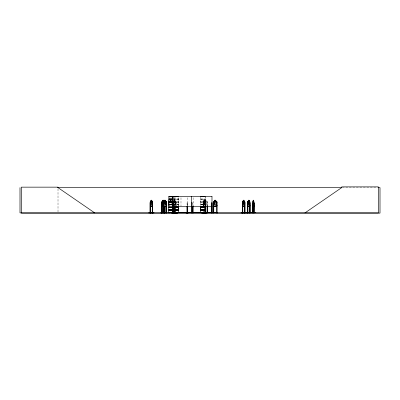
<?xml version="1.0" encoding="UTF-8"?>
<svg xmlns="http://www.w3.org/2000/svg" width="400" height="400" viewBox="0 0 400 400"><rect width="100%" height="100%" fill="white"/><g stroke="black" fill="none" stroke-linecap="round" stroke-linejoin="round"><path stroke-width="0.3" stroke-dasharray="2 1.5" d="M178.445 200.56L178.49 199.08L173.595 199.085L173.7 201.98M200.54 196.8L200.495 199.095L205.36 199.145L200.505 199.23L200.54 201.76L200.54 200.56M173.685 198.935L173.69 196.8M178.445 206.935L178.47 201.84M205.305 205.81L205.33 201.87L200.5 201.895L205.305 201.73L205.335 199.24M173.64 202.005L173.63 199.155M205.03 206.14L205.19 205.31L204.965 206.515M175.785 206.515L176.165 201.94L175.825 201.5L175.18 201.5M175.92 206.14L176.14 205.31M173.64 201.92L178.495 201.905L173.56 201.735M200.515 201.87L200.54 205.88M207.015 206.515L207.43 205.305M207.185 206.14L207.475 201.94L207.03 201.5L206.22 201.5L206.22 200.245L204.965 200.245L205.2 205.705M178.48 199.24L173.655 199.24M178.48 202.055L173.975 202.04M203.29 201.5L203.065 201.945L203.81 201.5M175.7 204.82L176.44 204.82M202.55 204.82L203.29 204.82M200.535 204.68L205.36 204.515L200.535 204.465M203.81 200.245L203.39 205.705M173.8 201.96L174.28 201.54L174.245 200.245L175.205 200.245L175.175 201.54L175.655 201.96L175.655 204.3L175.175 205.305L174.28 205.305M174 204.585L178.505 204.515L174 204.46M342.305 187.63L377.53 187.63M173.56 198.92L178.45 198.92L178.45 196.66M200.535 198.92L205.325 199.045M173.56 199.39L178.45 199.39L178.45 201.745M200.54 199.39L205.305 199.35L205.325 201.855M171.25 200.285L170.08 200.285L170.08 201.12M174.25 200.285L175.175 200.285M203.795 200.285L204.495 200.285M175.015 200.495L174.44 200.495L174.44 200.915L175.015 200.915M173.565 201.5L174.245 201.5M204.975 201.5L204.11 201.5L203.71 201.945L203.69 205.705M173.58 201.54L175.815 201.54M203.3 201.54L207.015 201.54L207.43 201.96L207.43 205.705M200.52 202.08L205.34 202.04M174 202.205L178.45 202.205M200.535 202.19L205.305 202.205M174.98 202.71L175.13 205.775M176.105 202.71L175.755 202.71L175.755 205.705M193.13 202.71L192.78 202.71L192.785 205.775M203.085 202.71L203.39 202.71M203.69 202.71L204.035 202.71L204.035 205.705M205.005 202.71L205.31 202.71M207.43 202.71L207.085 202.71L207.085 205.705M174.28 204.3L175.175 204.3L175.175 201.96L174.28 201.96L174.245 205.775M203.795 204.3L204.46 204.3L204.46 201.96L203.795 201.96L203.755 205.305M205.005 204.3L206.18 204.3L206.18 201.96L205.005 201.96L205.005 205.705M174.005 204.4L178.445 204.4M200.54 204.4L205.3 204.4M200.535 204.585L205.335 204.58M174 204.675L178.465 204.575M174.005 204.82L178.445 204.82M200.54 204.82L205.3 204.82M203.1 205.31L203.32 206.555M175.8 201.5L176.135 201.96L176.105 205.705M204.93 201.54L205.165 201.96M203.445 204.3L203.795 205.305L204.46 205.305L204.815 204.3L204.46 200.285M203.71 205.31L203.97 206.14M205.305 196.66L205.305 198.96L205.3 197.33M205.225 201.94L205.3 206.935M205.115 202.71L205.115 205.705M204.495 201.54L204.515 200.245L203.775 200.245L203.795 201.54M204.035 211.105L204.035 212.9M203.39 211.105L203.39 212.9M203.28 202.71L203.28 205.705M203.195 202.71L203.195 205.705M203.1 201.945L203.085 205.705M193.125 197.715L193.125 206.11M187.4 205.775L187.4 202.71L187.06 202.71L187.06 205.775M187.305 197.715L187.305 206.11M187.155 202.71L187.155 205.775M180.99 197.715L180.99 206.11M178.515 197.715L178.515 206.11M176.02 202.71L176.02 205.705M175.845 202.71L175.845 205.705M175 196.515L175 206.11M174.11 197.715L174.11 206.11M171.25 201.12L171.29 200.245L170.035 200.245L170.035 201.08M171.25 203.13L171.25 204.3M58.01 188.86L58.01 212.285M206.805 204.3L206.18 205.305L205.005 205.305L204.38 204.3L204.38 201.96L205.005 201.54L205.005 200.285L206.18 200.285L206.18 201.54L206.805 201.96L206.805 204.3M171.04 200.495L170.285 200.495L170.285 200.915L171.04 200.915L171.04 200.495M204.34 200.495L203.915 200.495L203.915 200.915L204.34 200.915L204.34 200.495M205.97 200.495L205.215 200.495L205.215 200.915L205.97 200.915L205.97 200.495"/><path stroke-width="0.6" d="M172.945 201.73L168.875 201.73L168.88 200.56M178.445 208.58L178.445 207.41L173.765 207.41M205.305 209.75L200.535 209.75L200.54 208.58M210.135 212.71L216.71 212.635M176.07 212.895L175.98 212.53M252.86 205.31L252.935 206.555L253.83 206.555L253.905 205.305M253.83 206.555L253.955 205.31M150.46 206.555L152.395 206.555L152.675 201.94L151.83 201.5M152.395 206.555L152.64 205.31M244.85 212.9L244.855 201.94L244.545 206.555L242.645 206.555L242.395 205.31M249.655 206.555L249.96 205.31M201.52 212.87L206.885 212.875L201.53 212.695M252.975 201.5L252.845 212.9M148.64 212.87L154.07 212.87M171.52 212.87L177.35 212.87M174.13 212.875L174.13 206.39M174.255 212.875L174.26 206.39M166.615 205.31L166.19 206.555L162.01 206.555L161.665 205.31L162.025 206.555M217.115 205.31L216.685 206.555L213.765 206.555L213.38 205.31M160.645 212.87L167.185 212.71M213.39 212.875L213.4 212.53M172.545 212.53L172.545 212.9L172.7 212.53M191.6 212.85L191.61 212.53M203.455 212.875L203.245 212.53M242.685 201.5L242.395 201.945L242.41 212.9M247.79 201.5L247.53 201.965L247.805 201.54M162.04 201.5L161.665 201.945L161.69 212.9M163.425 201.54L163.055 201.965L163.065 205.305L163.425 206.515M168.72 212.9L168.78 201.945L169.18 201.5M151.08 201.54L150.675 201.96L150.675 204.3L151.08 205.305L151.835 205.305L152.24 204.3L152.24 201.96L151.835 201.54L151.865 200.245L151.02 200.245L151.05 201.54L151.055 200.245M248.34 201.54L247.935 201.96L247.935 204.3L248.34 205.305L249.095 205.305L249.5 204.3L249.12 200.245L248.31 200.245L248.37 201.54M304.97 212.9L341.69 187.63L341.69 186.885L378.405 186.885L378.405 212.9L20 212.9L20 187.63M57.54 187.63L341.88 187.63M378.125 187.63L380 187.63L380 213.115L21.29 213.115L21.29 187.15L58.01 187.15L58.01 187.63L94.725 212.9M212.04 196.515L172.74 196.515L172.75 212.88M168.87 196.57L178.455 196.57M200.535 196.57L205.31 196.57M172.95 196.66L168.87 196.66L168.88 198.92L172.945 198.92M168.88 196.8L172.94 196.8M168.84 199.085L172.97 199.085M168.84 199.23L172.97 199.23M172.945 199.39L168.875 199.39L168.875 201.73M162.77 200.245L163.895 200.245L163.895 201.5M165.42 200.245L164.21 200.245L164.21 201.5M253.015 204.3L253.2 205.305L253.54 205.305L253.59 200.245L253.185 200.245L253.015 201.96L252.98 212.9M151.05 200.285L151.835 200.285M163.86 200.285L162.81 200.285L162.83 201.54L162.275 201.96L162.275 204.3L162.83 205.305M164.25 200.285L165.38 200.285L165.365 201.54L165.975 201.96L165.975 204.3L165.38 205.305L164.26 205.305L163.665 204.3L163.665 201.96L164.26 201.54L164.22 200.245M215.83 200.285L214.665 200.285L214.665 201.54L214.04 201.96L214.04 204.3L214.665 205.305L215.825 205.305L216.445 204.3L216.445 201.96L215.825 201.54L215.865 200.245L214.62 200.245L214.63 201.5L213.775 201.5L213.38 201.945L213.325 212.9M243.23 200.285L244.015 200.285M248.34 200.285L249.125 200.285M253.2 200.285L253.58 200.285M151.055 201.5L150.47 201.5L150.24 201.965L150.495 206.555M162.02 201.5L162.79 201.5M164.61 201.5L163.395 201.5L163.015 201.945L162.985 212.9M165.405 201.5L166.19 201.5L166.615 201.94L166.56 212.9M215.865 201.5L216.675 201.5L217.115 201.94L217.075 212.88M242.65 201.5L243.235 201.5M244.01 201.5L244.57 201.5L244.855 201.94M247.76 201.5L248.345 201.5M249.675 201.5L249.12 201.5L249.155 200.245M252.935 201.5L253.225 201.5M253.55 201.5L253.945 201.96L253.96 212.9M162.035 201.54L166.175 201.54L166.575 201.96M213.795 201.54L216.66 201.54M242.665 201.54L244.555 201.54M247.77 201.54L249.665 201.54M252.945 201.54L253.82 201.54L253.905 201.96M150.17 212.9L150.21 201.945L150.515 201.54L152.375 201.54L152.675 201.94M168.84 201.895L172.97 201.895M168.84 202.04L172.97 202.04M168.875 202.205L172.945 202.205M163.025 202.545L166.615 202.545M152.29 202.71L152.615 202.71M161.95 202.71L161.585 202.71L161.6 212.9M163.36 212.9L163.325 202.71L162.955 202.71L162.955 212.9M166.56 202.71L166.19 202.71L166.15 212.9M168.76 202.71L169.105 202.71M172.74 202.71L173.225 202.71L173.25 212.9M191.65 202.71L192 202.71L192.035 212.9M213.36 202.71L213.72 202.71L213.76 212.9M217.09 202.71L216.73 202.71L216.73 212.9M242.41 202.71L242.735 202.71M247.52 202.71L247.845 202.71M163.025 203.13L166.615 203.13M168.88 204.4L172.94 204.4M172.95 204.46L168.835 204.54L172.95 204.585M168.87 204.675L172.95 204.675M168.88 204.82L172.94 204.82M163.015 205.31L163.4 206.555M249.685 206.555L247.75 206.555L247.535 205.31M150.48 206.515L152.375 206.515M162.035 206.515L166.175 206.515M213.795 206.515L216.66 206.515M242.665 206.515L244.555 206.515M247.77 206.515L249.665 206.515M252.945 206.515L253.82 206.515M172.74 206.71L212.04 206.71M168.875 206.935L173.645 206.935M173.765 206.935L178.45 206.935M200.535 206.935L205.305 206.935M168.84 207.1L178.485 207.1M200.505 207.1L205.34 207.1M168.84 207.245L178.485 207.245M200.505 207.245L205.34 207.245M168.875 207.41L173.645 207.41M205.305 207.41L200.535 207.41L200.535 209.75M168.875 209.75L173.645 209.75M173.765 209.75L178.45 209.75L178.45 207.41M168.84 209.915L178.485 209.915M200.505 209.915L205.34 209.915M168.84 210.06L178.485 210.06M200.505 210.06L205.34 210.06M168.875 210.22L173.645 210.22M173.765 210.22L178.45 210.22L178.45 212.48L173.76 212.485M205.305 210.22L200.535 210.22L200.535 212.48L205.31 212.485M168.88 212.42L173.64 212.42M173.77 212.42L178.445 212.42M200.54 212.42L205.3 212.42M173.65 212.485L168.865 212.575M150.07 212.53L150.45 212.53M152.265 212.53L152.645 212.53L152.64 212.9L152.615 201.96M162.915 212.53L163.36 212.53M166.15 212.53L166.595 212.53M168.72 212.53L212.34 212.585L212.34 212.9L212.235 212.585M213.325 212.53L213.76 212.53M217.13 212.53L216.69 212.53L216.71 212.9M242.76 212.53L242.385 212.53L242.385 212.9M244.58 212.53L244.955 212.53M247.495 212.53L247.87 212.53M249.685 212.53L250.065 212.53L250.065 212.9L250.035 202.71L249.715 202.71L249.685 212.9M252.825 212.53L253.11 212.53M253.815 212.53L254.095 212.53M169.145 212.635L177.72 212.9M186.02 212.9L188.76 212.705L186.055 212.875M207.045 212.635L201.54 212.9M255.855 212.71L240.975 212.9M164.07 212.71L165.875 212.71L164.095 212.875M188.76 212.705L186.025 212.69M207.505 212.87L207.47 212.53M217.425 212.875L216.925 212.875M175.01 212.875L175 206.39M249.645 201.5L249.96 201.94L249.895 212.9L249.815 202.71M249.635 201.54L249.905 201.96M169.04 206.14L168.825 201.965M247.53 205.305L247.785 206.555M242.45 205.305L242.675 206.555M252.835 205.305L252.975 206.555M173.165 212.85L173.215 212.53M254.08 212.9L254.07 202.71L253.83 212.9M254 212.53L254.02 212.9M253.55 200.245L253.54 201.54M253.225 200.245L253.24 201.54M253.08 206.305L253.095 212.9M252.955 202.71L252.965 212.9M249.79 212.53L249.79 212.9M247.845 206.305L247.87 212.9M247.74 202.71L247.77 212.9M247.675 212.53L247.66 212.9M247.595 212.9L247.56 201.965L247.515 212.9M244.92 212.9L244.93 202.71L244.605 202.71L244.58 212.9M244.77 212.53L244.785 212.9M244.705 202.71L244.68 212.9M243.235 200.245L242.825 204.3L243.23 205.305L243.985 205.305L244.39 204.3L244.045 200.245L243.205 200.245L243.205 201.5M242.735 206.305L242.76 212.9M242.66 212.53L242.66 212.9M242.635 202.71L242.57 212.9L242.51 202.71M217.03 212.53L217.03 212.9M213.705 202.71L213.685 212.9M213.425 201.965L213.42 205.305M212.155 212.53L212.15 212.9L212.115 202.71L211.695 202.71L211.655 212.9M211.98 196.515L211.98 212.9M211.94 212.53L211.94 212.9M211.735 212.53L211.735 212.9M211.63 212.585L211.595 212.9M207.43 206.305L207.39 212.9M207.085 206.305L207.085 212.9L207.045 212.53M205.31 206.305L205.31 212.9M205.225 212.53L205.225 212.9M205.2 206.305L205.17 212.9M205.115 206.305L205.095 212.9M205.005 206.305L204.985 212.9M204.075 212.635L204.075 212.9M203.995 212.53L203.995 212.9M203.73 212.53L203.73 212.9L203.69 212.53M203.195 212.53L203.175 212.9M203.085 212.53L203.095 212.9M193.165 212.53L193.155 212.9M193.125 206.39L193.09 212.9M192.825 212.53L192.82 212.9M192.78 206.39L192.745 212.9M191.96 212.53L191.955 212.9M191.65 196.515L191.69 212.9M188.47 212.585L188.47 212.9M187.87 212.585L187.87 212.9M187.4 206.39L187.4 212.9M187.305 206.39L187.305 212.9M187.26 212.53L187.245 212.9M187.155 206.39L187.155 212.9L187.06 206.39M187.035 212.53L187.035 212.9M177.325 212.9L171.545 212.9M175.965 212.53L175.9 212.9M175.885 212.53L175.81 212.9M175.755 212.53L175.725 212.9M175.17 212.53L175.15 212.9L175.13 206.39M174.945 212.53L174.95 212.9M173.505 212.53L173.54 212.9M173.42 212.53L173.45 212.9M173.38 212.53L173.365 212.9M173.13 202.71L173.125 212.9M172.98 202.71L173.045 212.9M172.885 196.515L172.955 212.9M172.885 212.53L172.86 212.9M172.465 212.53L172.465 212.9M172.2 212.53L172.2 212.9M172.12 212.53L172.12 212.9M166.515 202.71L166.515 212.9M166.465 212.53L166.465 212.9M166.23 202.71L166.28 212.9M165.405 200.245L165.42 201.5M164.98 212.9L164.98 212.53L164.545 212.53L164.545 212.9M164.945 206.305L164.92 212.9M164.885 206.305L164.84 212.9M164.64 206.305L164.685 212.9M164.58 206.305L164.605 212.9M163.875 200.245L163.86 201.54M163.285 202.71L163.24 212.9M162.83 201.96L162.83 204.3M162.79 200.245L162.77 201.5M161.985 212.9L161.985 212.53L161.55 212.53L161.55 212.9M161.89 202.71L161.925 212.9M161.835 212.53L161.845 212.9M161.725 201.965L161.725 205.305M152.51 205.105L152.54 212.9M152.39 202.71L152.43 212.9M152.365 212.53L152.365 212.9M152.29 205.105L152.265 212.9M150.445 212.9L150.42 202.71L150.095 202.71L150.105 212.9M150.32 202.71L150.345 212.9M150.265 212.53L150.24 212.9M151.7 200.495L151.215 200.495L151.215 200.915L151.7 200.915L151.7 200.495M163.675 200.495L163.01 200.495L163.01 200.915L163.675 200.915L163.675 200.495M165.18 200.495L164.46 200.495L164.46 200.915L165.18 200.915L165.18 200.495M215.615 200.495L214.87 200.495L214.87 200.915L215.615 200.915L215.615 200.495M243.85 200.495L243.365 200.495L243.365 200.915L243.85 200.915L243.85 200.495M248.96 200.495L248.475 200.495L248.475 200.915L248.96 200.915L248.96 200.495M151.835 201.96L151.08 201.96L151.08 204.3L151.835 204.3L151.835 201.96M165.38 201.96L164.26 201.96L164.26 204.3L165.38 204.3L165.38 201.96M215.825 201.96L214.665 201.96L214.665 204.3L215.825 204.3L215.825 201.96M243.985 201.96L243.23 201.96L243.23 204.3L243.985 204.3L243.985 201.96M249.095 201.96L248.34 201.96L248.34 204.3L249.095 204.3L249.095 201.96M253.54 201.96L253.2 201.96L253.2 204.3L253.54 204.3L253.54 201.96M176.15 212.9L176.135 212.53L176.13 212.9M169.145 212.9L169.145 212.53L169.105 212.9"/></g></svg>
